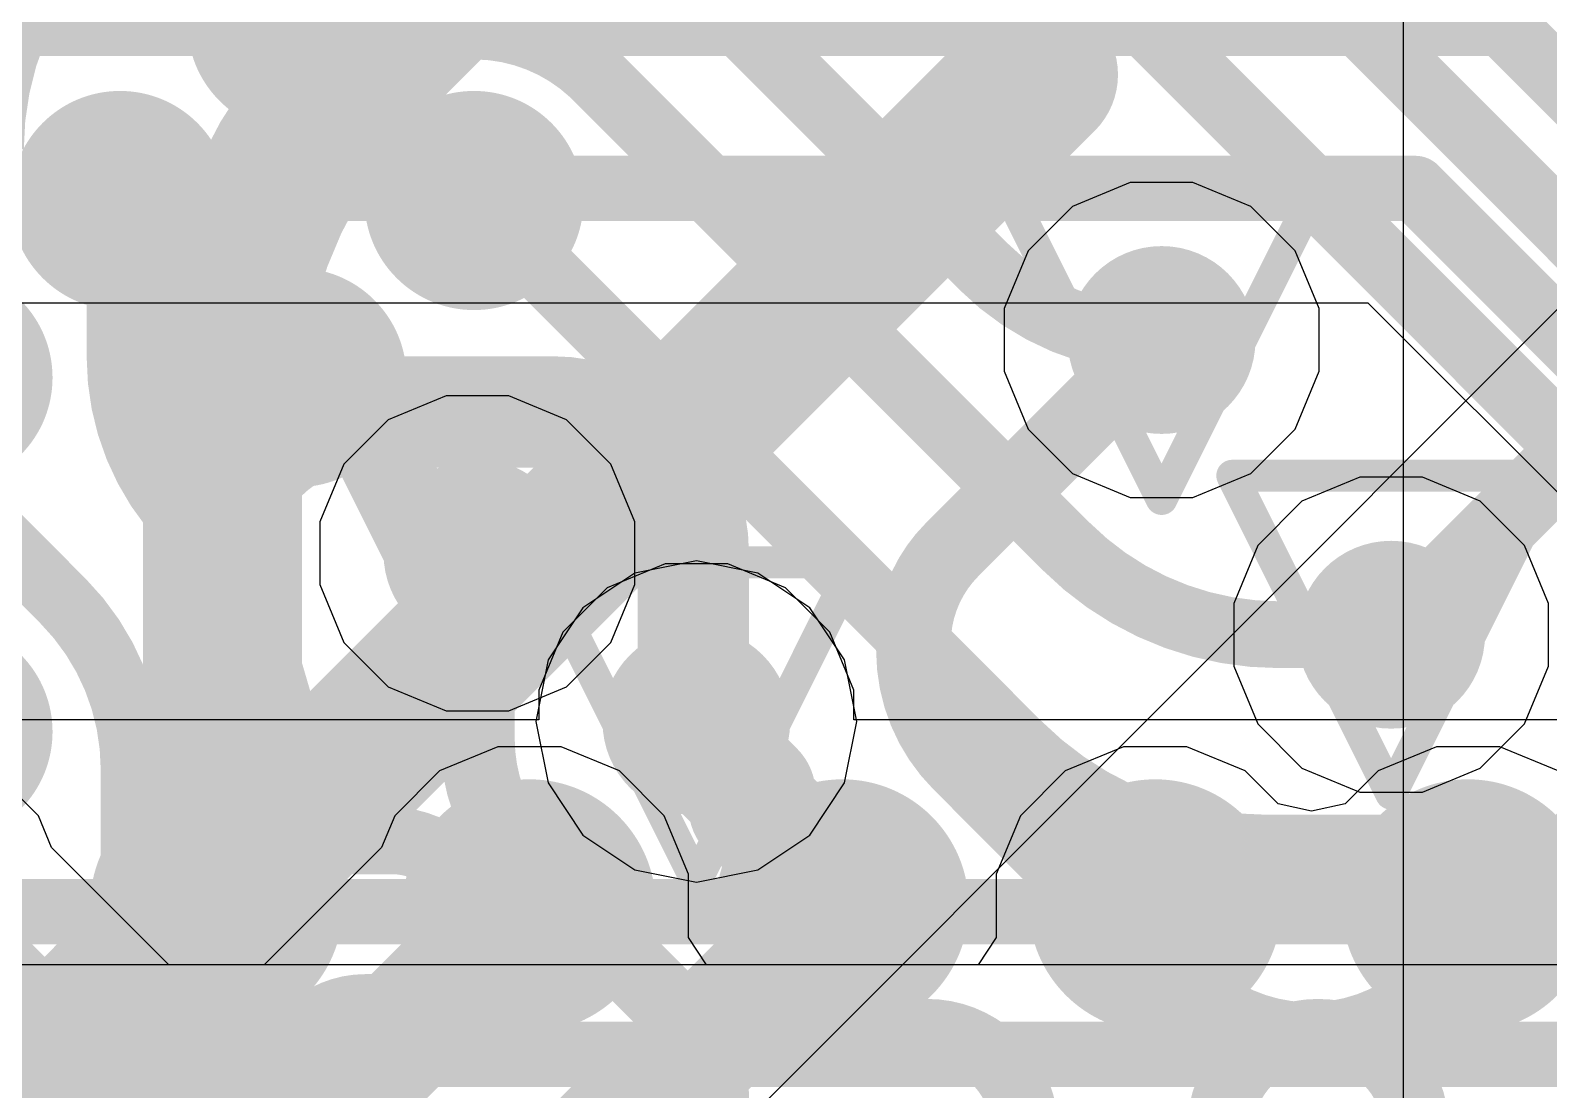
# Model space of a CAD drawing. Header units: inches. Extents: x -6 to 283, y -12 to 154.
# Drawn here: x 54.972 to 57.398, y -1.488 to 0.204 of the extents above; entities that cross this region are included whole.
import ezdxf

# ---------------------------------------------------------------- set-up
doc = ezdxf.new("R2010")
doc.units = ezdxf.units.IN
for name, color, linetype in [('Bottom Layer', 5, 'Continuous'), ('Bottom Paste', 16, 'Continuous'), ('Bottom Solder', 6, 'Continuous'), ('Drill Drawing', 1, 'Continuous'), ('GND-1', 16, 'Continuous'), ('GND-2', 90, 'Continuous'), ('GND-3', 216, 'Continuous'), ('GND-4', 54, 'Continuous'), ('PWR-1', 156, 'Continuous'), ('PWR-2', 130, 'Continuous'), ('Signal L1', 76, 'Continuous'), ('Signal L2', 6, 'Continuous'), ('Top Layer', 1, 'Continuous'), ('Top Overlay', 2, 'Continuous'), ('Top Paste', 8, 'Continuous'), ('Top Solder', 216, 'Continuous'), ('Via Holes', 16, 'Continuous')]:
    doc.layers.add(name, color=color, linetype=linetype)

# ---------------------------------------------------------------- blocks, each defined once
blk = doc.blocks.new('FBGA_153_11_5_13__B_56')
at = {"layer": 'Bottom Layer'}
h = blk.add_hatch(color=5, dxfattribs=at)
edge = h.paths.add_edge_path()
edge.add_arc((-1.74999904, 3.25000112), 0.127, 0, 360)
h = blk.add_hatch(color=5, dxfattribs=at)
edge = h.paths.add_edge_path()
edge.add_arc((-1.25000004, 3.25000112), 0.127, 0, 360)
h = blk.add_hatch(color=5, dxfattribs=at)
edge = h.paths.add_edge_path()
edge.add_arc((-0.75000104, 3.25000112), 0.127, 0, 360)
h = blk.add_hatch(color=5, dxfattribs=at)
edge = h.paths.add_edge_path()
edge.add_arc((-0.2499995, 3.25000112), 0.127, 0, 360)
h = blk.add_hatch(color=5, dxfattribs=at)
edge = h.paths.add_edge_path()
edge.add_arc((0.2499995, 3.25000112), 0.127, 0, 360)
at = {"layer": 'Bottom Paste'}
h = blk.add_hatch(color=16, dxfattribs=at)
edge = h.paths.add_edge_path()
edge.add_arc((-1.74999904, 3.25000112), 0.127, 0, 360)
h = blk.add_hatch(color=16, dxfattribs=at)
edge = h.paths.add_edge_path()
edge.add_arc((-1.25000004, 3.25000112), 0.127, 0, 360)
h = blk.add_hatch(color=16, dxfattribs=at)
edge = h.paths.add_edge_path()
edge.add_arc((-0.75000104, 3.25000112), 0.127, 0, 360)
h = blk.add_hatch(color=16, dxfattribs=at)
edge = h.paths.add_edge_path()
edge.add_arc((-0.2499995, 3.25000112), 0.127, 0, 360)
h = blk.add_hatch(color=16, dxfattribs=at)
edge = h.paths.add_edge_path()
edge.add_arc((0.2499995, 3.25000112), 0.127, 0, 360)
at = {"layer": 'Bottom Solder'}
h = blk.add_hatch(color=6, dxfattribs=at)
edge = h.paths.add_edge_path()
edge.add_arc((-1.74999904, 3.25000112), 0.20200112, 0, 360)
h = blk.add_hatch(color=6, dxfattribs=at)
edge = h.paths.add_edge_path()
edge.add_arc((-1.25000004, 3.25000112), 0.20200112, 0, 360)
h = blk.add_hatch(color=6, dxfattribs=at)
edge = h.paths.add_edge_path()
edge.add_arc((-0.75000104, 3.25000112), 0.20200112, 0, 360)
h = blk.add_hatch(color=6, dxfattribs=at)
edge = h.paths.add_edge_path()
edge.add_arc((-0.2499995, 3.25000112), 0.20200112, 0, 360)
h = blk.add_hatch(color=6, dxfattribs=at)
edge = h.paths.add_edge_path()
edge.add_arc((0.2499995, 3.25000112), 0.20200112, 0, 360)
blk = doc.blocks.new('BGA_565_15_5_14_4__57')
at = {"layer": 'Top Layer'}
h = blk.add_hatch(color=1, dxfattribs=at)
edge = h.paths.add_edge_path()
edge.add_arc((5.00000016, 6.7999991), 0.12499848, 0, 360)
h = blk.add_hatch(color=1, dxfattribs=at)
edge = h.paths.add_edge_path()
edge.add_arc((5.39999936, 6.7999991), 0.12499848, 0, 360)
h = blk.add_hatch(color=1, dxfattribs=at)
edge = h.paths.add_edge_path()
edge.add_arc((5.00000016, 6.399999899999999), 0.12499848, 0, 360)
h = blk.add_hatch(color=1, dxfattribs=at)
edge = h.paths.add_edge_path()
edge.add_arc((5.39999936, 6.399999899999999), 0.12499848, 0, 360)
at = {"layer": 'Top Paste'}
h = blk.add_hatch(color=8, dxfattribs=at)
edge = h.paths.add_edge_path()
edge.add_arc((5.00000016, 6.7999991), 0.12499848, 0, 360)
h = blk.add_hatch(color=8, dxfattribs=at)
edge = h.paths.add_edge_path()
edge.add_arc((5.39999936, 6.7999991), 0.12499848, 0, 360)
h = blk.add_hatch(color=8, dxfattribs=at)
edge = h.paths.add_edge_path()
edge.add_arc((5.00000016, 6.399999899999999), 0.12499848, 0, 360)
h = blk.add_hatch(color=8, dxfattribs=at)
edge = h.paths.add_edge_path()
edge.add_arc((5.39999936, 6.399999899999999), 0.12499848, 0, 360)
at = {"layer": 'Top Solder'}
h = blk.add_hatch(color=216, dxfattribs=at)
edge = h.paths.add_edge_path()
edge.add_arc((5.00000016, 6.7999991), 0.17499838, 0, 360)
h = blk.add_hatch(color=216, dxfattribs=at)
edge = h.paths.add_edge_path()
edge.add_arc((5.39999936, 6.7999991), 0.17499838, 0, 360)
h = blk.add_hatch(color=216, dxfattribs=at)
edge = h.paths.add_edge_path()
edge.add_arc((6.200000299999999, 6.7999991), 0.17499838, 0, 360)
h = blk.add_hatch(color=216, dxfattribs=at)
edge = h.paths.add_edge_path()
edge.add_arc((5.00000016, 6.399999899999999), 0.17499838, 0, 360)
h = blk.add_hatch(color=216, dxfattribs=at)
edge = h.paths.add_edge_path()
edge.add_arc((5.39999936, 6.399999899999999), 0.17499838, 0, 360)
h = blk.add_hatch(color=216, dxfattribs=at)
edge = h.paths.add_edge_path()
edge.add_arc((5.8000011, 6.399999899999999), 0.17499838, 0, 360)
at = {"layer": 'Top Overlay'}
blk.add_lwpolyline([(7.845000819999999, 7.295799479999999, 0.254, 0.254, 0), (4.219999179999999, 7.295799479999999, 0.254, 0.254, 0)], format="xyseb", dxfattribs=at)
blk.add_lwpolyline([(4.15649918, 7.295799479999999, 0.127, 0.127, 1), (4.28349918, 7.295799479999999, 0.127, 0.127, 1)], format="xyseb", close=True, dxfattribs=at)

msp = doc.modelspace()

# ---------------------------------------------------------------- hatches: boundary and pattern name
at = {"layer": 'Bottom Layer'}
h = msp.add_hatch(color=5, dxfattribs=at)
edge = h.paths.add_edge_path()
edge.add_arc((56.03602711999999, -0.8999016799999999), 0.1499997, 0, 360)
at = {"layer": 'GND-1'}
h = msp.add_hatch(color=16, dxfattribs=at)
edge = h.paths.add_edge_path()
edge.add_arc((56.7795537, -0.2907004599999999), 0.1499997, 0, 360)
h = msp.add_hatch(color=16, dxfattribs=at)
edge = h.paths.add_edge_path()
edge.add_arc((55.68609894, -0.63133986), 0.1499997, 0, 360)
h = msp.add_hatch(color=16, dxfattribs=at)
edge = h.paths.add_edge_path()
edge.add_arc((57.14633732, -0.76141834), 0.1499997, 0, 360)
h = msp.add_hatch(color=16, dxfattribs=at)
edge = h.paths.add_edge_path()
edge.add_arc((56.03602711999999, -0.8999016799999999), 0.1499997, 0, 360)
at = {"layer": 'GND-2'}
h = msp.add_hatch(color=90, dxfattribs=at)
edge = h.paths.add_edge_path()
edge.add_arc((56.03602711999999, -0.8999016799999999), 0.1499997, 0, 360)
at = {"layer": 'GND-3'}
h = msp.add_hatch(color=216, dxfattribs=at)
edge = h.paths.add_edge_path()
edge.add_arc((56.03602711999999, -0.8999016799999999), 0.1499997, 0, 360)
at = {"layer": 'GND-4'}
h = msp.add_hatch(color=54, dxfattribs=at)
edge = h.paths.add_edge_path()
edge.add_arc((56.03602711999999, -0.8999016799999999), 0.1499997, 0, 360)
at = {"layer": 'PWR-1'}
h = msp.add_hatch(color=156, dxfattribs=at)
edge = h.paths.add_edge_path()
edge.add_arc((56.03602711999999, -0.8999016799999999), 0.1499997, 0, 360)
at = {"layer": 'PWR-2'}
h = msp.add_hatch(color=130, dxfattribs=at)
edge = h.paths.add_edge_path()
edge.add_arc((56.03602711999999, -0.8999016799999999), 0.1499997, 0, 360)
at = {"layer": 'Signal L1'}
h = msp.add_hatch(color=76, dxfattribs=at)
edge = h.paths.add_edge_path()
edge.add_arc((56.7795537, -0.2907004599999999), 0.1499997, 0, 360)
h = msp.add_hatch(color=76, dxfattribs=at)
edge = h.paths.add_edge_path()
edge.add_arc((55.68609894, -0.63133986), 0.1499997, 0, 360)
h = msp.add_hatch(color=76, dxfattribs=at)
edge = h.paths.add_edge_path()
edge.add_arc((57.14633732, -0.76141834), 0.1499997, 0, 360)
h = msp.add_hatch(color=76, dxfattribs=at)
edge = h.paths.add_edge_path()
edge.add_arc((56.03602711999999, -0.8999016799999999), 0.1499997, 0, 360)
at = {"layer": 'Signal L2'}
h = msp.add_hatch(color=6, dxfattribs=at)
edge = h.paths.add_edge_path()
edge.add_arc((56.03602711999999, -0.8999016799999999), 0.1499997, 0, 360)
at = {"layer": 'Top Layer'}
h = msp.add_hatch(color=1, dxfattribs=at)
edge = h.paths.add_edge_path()
edge.add_arc((56.7795537, -0.2907004599999999), 0.1499997, 0, 360)
h = msp.add_hatch(color=1, dxfattribs=at)
edge = h.paths.add_edge_path()
edge.add_arc((55.68609894, -0.63133986), 0.1499997, 0, 360)
h = msp.add_hatch(color=1, dxfattribs=at)
edge = h.paths.add_edge_path()
edge.add_arc((57.14633732, -0.76141834), 0.1499997, 0, 360)
h = msp.add_hatch(color=1, dxfattribs=at)
edge = h.paths.add_edge_path()
edge.add_arc((56.03602711999999, -0.8999016799999999), 0.1499997, 0, 360)
at = {"layer": 'Via Holes'}
h = msp.add_hatch(color=7, dxfattribs=at)
edge = h.paths.add_edge_path()
edge.add_arc((56.7795537, -0.2907004599999999), 0.07499858, 0, 360)
h = msp.add_hatch(color=7, dxfattribs=at)
edge = h.paths.add_edge_path()
edge.add_arc((55.68609894, -0.63133986), 0.07499858, 0, 360)
h = msp.add_hatch(color=7, dxfattribs=at)
edge = h.paths.add_edge_path()
edge.add_arc((57.14633732, -0.76141834), 0.07499858, 0, 360)
h = msp.add_hatch(color=7, dxfattribs=at)
edge = h.paths.add_edge_path()
edge.add_arc((56.03602711999999, -0.8999016799999999), 0.07499858, 0, 360)

# ---------------------------------------------------------------- linework, layer by layer
at = {"layer": 'Bottom Layer'}
for p, q in [((54.18509864, -0.23114), (57.10919235999999, -0.23114)), ((57.10919235999999, -0.23114), (57.72951624, -0.85146134)), ((55.71875825999999, -0.94036134), (55.6254031, -0.9790303)), ((55.81980454, -0.94036134), (55.71875825999999, -0.94036134)), ((55.9131597, -0.9790303), (55.81980454, -0.94036134)), ((56.7187588, -0.94036134), (56.62540363999999, -0.9790303)), ((56.81980508, -0.94036134), (56.7187588, -0.94036134)), ((56.91316024, -0.9790303), (56.81980508, -0.94036134)), ((57.2187578, -0.94036134), (57.12540264, -0.9790303)), ((57.31980408, -0.94036134), (57.2187578, -0.94036134)), ((57.41315923999999, -0.9790303), (57.31980408, -0.94036134)), ((54.9846119, -1.05048304), (54.91315915999999, -0.9790303)), ((55.6254031, -0.9790303), (55.55395036, -1.05048304)), ((55.98461244, -1.05048304), (55.9131597, -0.9790303)), ((56.62540363999999, -0.9790303), (56.5539509, -1.05048304)), ((56.96559853999999, -1.0314686), (56.91316024, -0.9790303)), ((57.12540264, -0.9790303), (57.07296434, -1.0314686)), ((57.01928143999999, -1.04302052), (56.96559853999999, -1.0314686)), ((57.07296434, -1.0314686), (57.01928143999999, -1.04302052)), ((55.00553642, -1.10099856), (54.9846119, -1.05048304)), ((55.55395036, -1.05048304), (55.53303091999999, -1.10098586)), ((56.02328139999999, -1.1438382), (55.98461244, -1.05048304)), ((56.5539509, -1.05048304), (56.51528194, -1.1438382)), ((55.193057, -1.28851914), (55.00553642, -1.10099856)), ((55.53303091999999, -1.10098586), (55.34549763999999, -1.28851914)), ((56.02328139999999, -1.24488194), (56.02328139999999, -1.1438382)), ((56.51528194, -1.1438382), (56.51528194, -1.24488194)), ((56.05243805999999, -1.28851914), (56.02328139999999, -1.24488194)), ((56.51528194, -1.24488194), (56.48612527999999, -1.28851914)), ((61.51682896, -1.28851914), (54.93972756, -1.28851914)), ((55.34549763999999, -1.28851914), (55.193057, -1.28851914)), ((56.48612527999999, -1.28851914), (56.05243805999999, -1.28851914))]:
    msp.add_line(p, q, dxfattribs=at)
for points in [[(51.42794387999999, 0.21502624, 0.10414, 0.10414, 0), (57.32324324, 0.21502624, 0.10414, 0.10414, 0)], [(57.32324324, 0.21502624, 0.10414, 0.10414, 0), (58.06217749999999, -0.52390802, 0.10414, 0.10414, 0)], [(51.31994308, -0.04856226, 0.10414, 0.10414, 0), (57.18482085999999, -0.04856226, 0.10414, 0.10414, 0)], [(57.18482085999999, -0.04856226, 0.10414, 0.10414, 0), (57.90492102, -0.76866242, 0.10414, 0.10414, 0)], [(55.26928239999999, -0.6517639999999999, 0.1778, 0.1778, -0.4142135623730951), (55.51554302, -0.4055033799999999, 0.1778, 0.1778, 0)], [(55.51554302, -0.4055033799999999, 0.1778, 0.1778, 0), (55.80586501999999, -0.4055033799999999, 0.1778, 0.1778, 0)], [(55.80586501999999, -0.4055033799999999, 0.1778, 0.1778, -0.4142135623730951), (56.03123160000001, -0.63086996, 0.1778, 0.1778, 0)], [(56.03123160000001, -0.8951061599999999, 0.1778, 0.1778, 0), (56.03123160000001, -0.63086996, 0.1778, 0.1778, 0)], [(55.26928239999999, -1.19436134, 0.1778, 0.1778, 0), (55.26928239999999, -0.6517639999999999, 0.1778, 0.1778, 0)], [(56.03602711999999, -0.9260967, 0.2032, 0.2032, 0), (56.03602711999999, -0.8999016799999999, 0.2032, 0.2032, 0)], [(56.03602711999999, -0.9260967, 0.2032, 0.2032, 0), (56.12514302, -1.0152126, 0.2032, 0.2032, 0)], [(56.03123160000001, -0.8951061599999999, 0.1778, 0.1778, 0), (56.03602711999999, -0.8999016799999999, 0.1778, 0.1778, 0)], [(56.12514302, -1.03647748, 0.2032, 0.2032, 0), (56.12514302, -1.0152126, 0.2032, 0.2032, 0)], [(56.12514302, -1.03647748, 0.2032, 0.2032, 0), (56.2692804, -1.18061486, 0.2032, 0.2032, 0)], [(56.2692804, -1.19436134, 0.2032, 0.2032, 0), (56.2692804, -1.18061486, 0.2032, 0.2032, 0)], [(54.76927832, -1.19436134, 0.2032, 0.2032, 0), (55.26928239999999, -1.69436542, 0.2032, 0.2032, 0)], [(55.26940431999999, -1.69423334, 0.2032, 0.2032, 0), (55.76927632, -1.19436134, 0.2032, 0.2032, 0)], [(55.7692814, -1.69436288, 0.2032, 0.2032, 0), (56.2692804, -1.19436388, 0.2032, 0.2032, 0)]]:
    msp.add_lwpolyline(points, format="xyseb", dxfattribs=at)
for points in [[(57.29720824, 0.21502624, 0.05207, 0.05207, 1), (57.34927824, 0.21502624, 0.05207, 0.05207, 1)], [(57.29720824, 0.21502624, 0.05207, 0.05207, 1), (57.34927824, 0.21502624, 0.05207, 0.05207, 1)], [(57.15878586, -0.04856226, 0.05207, 0.05207, 1), (57.21085585999999, -0.04856226, 0.05207, 0.05207, 1)], [(57.15878586, -0.04856226, 0.05207, 0.05207, 1), (57.21085585999999, -0.04856226, 0.05207, 0.05207, 1)], [(55.47109302, -0.4055033799999999, 0.08889999999999999, 0.08889999999999999, 1), (55.55999301999999, -0.4055033799999999, 0.08889999999999999, 0.08889999999999999, 1)], [(55.47109302, -0.4055033799999999, 0.08889999999999999, 0.08889999999999999, 1), (55.55999301999999, -0.4055033799999999, 0.08889999999999999, 0.08889999999999999, 1)], [(55.76141501999999, -0.4055033799999999, 0.08889999999999999, 0.08889999999999999, 1), (55.85031502, -0.4055033799999999, 0.08889999999999999, 0.08889999999999999, 1)], [(55.76141501999999, -0.4055033799999999, 0.08889999999999999, 0.08889999999999999, 1), (55.85031502, -0.4055033799999999, 0.08889999999999999, 0.08889999999999999, 1)], [(55.98678159999999, -0.63086996, 0.08889999999999999, 0.08889999999999999, 1), (56.0756816, -0.63086996, 0.08889999999999999, 0.08889999999999999, 1)], [(55.98678159999999, -0.63086996, 0.08889999999999999, 0.08889999999999999, 1), (56.0756816, -0.63086996, 0.08889999999999999, 0.08889999999999999, 1)], [(55.2248324, -0.6517639999999999, 0.08889999999999999, 0.08889999999999999, 1), (55.3137324, -0.6517639999999999, 0.08889999999999999, 0.08889999999999999, 1)], [(55.2248324, -0.6517639999999999, 0.08889999999999999, 0.08889999999999999, 1), (55.3137324, -0.6517639999999999, 0.08889999999999999, 0.08889999999999999, 1)], [(55.98522712, -0.8999016799999999, 0.1016, 0.1016, 1), (56.08682712, -0.8999016799999999, 0.1016, 0.1016, 1)], [(55.98522712, -0.9260967, 0.1016, 0.1016, 1), (56.08682712, -0.9260967, 0.1016, 0.1016, 1)], [(55.98522712, -0.9260967, 0.1016, 0.1016, 1), (56.08682712, -0.9260967, 0.1016, 0.1016, 1)], [(55.98678159999999, -0.8951061599999999, 0.08889999999999999, 0.08889999999999999, 1), (56.0756816, -0.8951061599999999, 0.08889999999999999, 0.08889999999999999, 1)], [(55.98678159999999, -0.8951061599999999, 0.08889999999999999, 0.08889999999999999, 1), (56.0756816, -0.8951061599999999, 0.08889999999999999, 0.08889999999999999, 1)], [(55.99157712, -0.8999016799999999, 0.08889999999999999, 0.08889999999999999, 1), (56.08047712, -0.8999016799999999, 0.08889999999999999, 0.08889999999999999, 1)], [(56.07434302, -1.0152126, 0.1016, 0.1016, 1), (56.17594302000001, -1.0152126, 0.1016, 0.1016, 1)], [(56.07434302, -1.0152126, 0.1016, 0.1016, 1), (56.17594302000001, -1.0152126, 0.1016, 0.1016, 1)], [(56.07434302, -1.03647748, 0.1016, 0.1016, 1), (56.17594302000001, -1.03647748, 0.1016, 0.1016, 1)], [(56.07434302, -1.03647748, 0.1016, 0.1016, 1), (56.17594302000001, -1.03647748, 0.1016, 0.1016, 1)], [(56.2184804, -1.18061486, 0.1016, 0.1016, 1), (56.32008039999999, -1.18061486, 0.1016, 0.1016, 1)], [(56.2184804, -1.18061486, 0.1016, 0.1016, 1), (56.32008039999999, -1.18061486, 0.1016, 0.1016, 1)], [(55.2248324, -1.19436134, 0.08889999999999999, 0.08889999999999999, 1), (55.3137324, -1.19436134, 0.08889999999999999, 0.08889999999999999, 1)], [(55.71847631999999, -1.19436134, 0.1016, 0.1016, 1), (55.82007631999999, -1.19436134, 0.1016, 0.1016, 1)], [(56.2184804, -1.19436134, 0.1016, 0.1016, 1), (56.32008039999999, -1.19436134, 0.1016, 0.1016, 1)], [(56.2184804, -1.19436388, 0.1016, 0.1016, 1), (56.32008039999999, -1.19436388, 0.1016, 0.1016, 1)]]:
    msp.add_lwpolyline(points, format="xyseb", close=True, dxfattribs=at)
at = {"layer": 'Drill Drawing'}
for points in [[(56.5255537, -0.03670046, 0.0508, 0.0508, 0), (57.0335537, -0.03670046, 0.0508, 0.0508, 0)], [(56.5255537, -0.03670046, 0.0508, 0.0508, 0), (56.7795537, -0.5447004599999999, 0.0508, 0.0508, 0)], [(56.7795537, -0.5447004599999999, 0.0508, 0.0508, 0), (57.0335537, -0.03670046, 0.0508, 0.0508, 0)], [(55.43209894, -0.37733986, 0.0508, 0.0508, 0), (55.94009893999999, -0.37733986, 0.0508, 0.0508, 0)], [(55.43209894, -0.37733986, 0.0508, 0.0508, 0), (55.68609894, -0.88533986, 0.0508, 0.0508, 0)], [(55.68609894, -0.88533986, 0.0508, 0.0508, 0), (55.94009893999999, -0.37733986, 0.0508, 0.0508, 0)], [(56.89233732, -0.50741834, 0.0508, 0.0508, 0), (57.40033732, -0.50741834, 0.0508, 0.0508, 0)], [(56.89233732, -0.50741834, 0.0508, 0.0508, 0), (57.14633732, -1.01541834, 0.0508, 0.0508, 0)], [(57.14633732, -1.01541834, 0.0508, 0.0508, 0), (57.40033732, -0.50741834, 0.0508, 0.0508, 0)], [(55.78202712, -0.6459016799999999, 0.0508, 0.0508, 0), (56.29002712, -0.6459016799999999, 0.0508, 0.0508, 0)], [(55.78202712, -0.6459016799999999, 0.0508, 0.0508, 0), (56.03602711999999, -1.15390168, 0.0508, 0.0508, 0)], [(56.03602711999999, -1.15390168, 0.0508, 0.0508, 0), (56.29002712, -0.6459016799999999, 0.0508, 0.0508, 0)]]:
    msp.add_lwpolyline(points, format="xyseb", dxfattribs=at)
for points in [[(56.51285369999999, -0.03670046, 0.0254, 0.0254, 1), (56.5382537, -0.03670046, 0.0254, 0.0254, 1)], [(56.51285369999999, -0.03670046, 0.0254, 0.0254, 1), (56.5382537, -0.03670046, 0.0254, 0.0254, 1)], [(57.02085369999999, -0.03670046, 0.0254, 0.0254, 1), (57.0462537, -0.03670046, 0.0254, 0.0254, 1)], [(57.02085369999999, -0.03670046, 0.0254, 0.0254, 1), (57.0462537, -0.03670046, 0.0254, 0.0254, 1)], [(55.41939894, -0.37733986, 0.0254, 0.0254, 1), (55.44479894, -0.37733986, 0.0254, 0.0254, 1)], [(55.41939894, -0.37733986, 0.0254, 0.0254, 1), (55.44479894, -0.37733986, 0.0254, 0.0254, 1)], [(55.92739894, -0.37733986, 0.0254, 0.0254, 1), (55.95279894, -0.37733986, 0.0254, 0.0254, 1)], [(55.92739894, -0.37733986, 0.0254, 0.0254, 1), (55.95279894, -0.37733986, 0.0254, 0.0254, 1)], [(56.87963731999999, -0.50741834, 0.0254, 0.0254, 1), (56.90503732, -0.50741834, 0.0254, 0.0254, 1)], [(56.87963731999999, -0.50741834, 0.0254, 0.0254, 1), (56.90503732, -0.50741834, 0.0254, 0.0254, 1)], [(57.38763731999999, -0.50741834, 0.0254, 0.0254, 1), (57.41303732, -0.50741834, 0.0254, 0.0254, 1)], [(57.38763731999999, -0.50741834, 0.0254, 0.0254, 1), (57.41303732, -0.50741834, 0.0254, 0.0254, 1)], [(56.7668537, -0.5447004599999999, 0.0254, 0.0254, 1), (56.7922537, -0.5447004599999999, 0.0254, 0.0254, 1)], [(56.7668537, -0.5447004599999999, 0.0254, 0.0254, 1), (56.7922537, -0.5447004599999999, 0.0254, 0.0254, 1)], [(55.76932711999999, -0.6459016799999999, 0.0254, 0.0254, 1), (55.79472711999999, -0.6459016799999999, 0.0254, 0.0254, 1)], [(55.76932711999999, -0.6459016799999999, 0.0254, 0.0254, 1), (55.79472711999999, -0.6459016799999999, 0.0254, 0.0254, 1)], [(56.27732712, -0.6459016799999999, 0.0254, 0.0254, 1), (56.30272711999999, -0.6459016799999999, 0.0254, 0.0254, 1)], [(56.27732712, -0.6459016799999999, 0.0254, 0.0254, 1), (56.30272711999999, -0.6459016799999999, 0.0254, 0.0254, 1)], [(55.67339894, -0.88533986, 0.0254, 0.0254, 1), (55.69879893999999, -0.88533986, 0.0254, 0.0254, 1)], [(55.67339894, -0.88533986, 0.0254, 0.0254, 1), (55.69879893999999, -0.88533986, 0.0254, 0.0254, 1)], [(57.13363732, -1.01541834, 0.0254, 0.0254, 1), (57.15903732, -1.01541834, 0.0254, 0.0254, 1)], [(57.13363732, -1.01541834, 0.0254, 0.0254, 1), (57.15903732, -1.01541834, 0.0254, 0.0254, 1)], [(56.02332712, -1.15390168, 0.0254, 0.0254, 1), (56.04872712, -1.15390168, 0.0254, 0.0254, 1)], [(56.02332712, -1.15390168, 0.0254, 0.0254, 1), (56.04872712, -1.15390168, 0.0254, 0.0254, 1)]]:
    msp.add_lwpolyline(points, format="xyseb", close=True, dxfattribs=at)
at = {"layer": 'GND-1'}
for p, q in [((56.72950808, -0.03910076), (56.6370343, -0.07740396)), ((56.82959932, -0.03910076), (56.72950808, -0.03910076)), ((56.92207309999999, -0.07740396), (56.82959932, -0.03910076)), ((56.6370343, -0.07740396), (56.5662572, -0.14818106)), ((56.99285019999999, -0.14818106), (56.92207309999999, -0.07740396)), ((56.5662572, -0.14818106), (56.52795399999999, -0.24065484)), ((57.0311534, -0.24065484), (56.99285019999999, -0.14818106)), ((56.52795399999999, -0.24065484), (56.52795399999999, -0.34074608)), ((57.0311534, -0.34074608), (57.0311534, -0.24065484)), ((56.52795399999999, -0.34074608), (56.5662572, -0.43321986)), ((56.99285019999999, -0.43321986), (57.0311534, -0.34074608)), ((55.63605332, -0.37974016), (55.54357954, -0.41804336)), ((55.73614456, -0.37974016), (55.63605332, -0.37974016)), ((55.82861834, -0.41804336), (55.73614456, -0.37974016)), ((55.54357954, -0.41804336), (55.47280244, -0.48882046)), ((55.89939544, -0.48882046), (55.82861834, -0.41804336)), ((56.5662572, -0.43321986), (56.6370343, -0.5039969599999999)), ((56.92207309999999, -0.5039969599999999), (56.99285019999999, -0.43321986)), ((55.47280244, -0.48882046), (55.43449924, -0.58129424)), ((55.93769863999999, -0.58129424), (55.89939544, -0.48882046)), ((56.6370343, -0.5039969599999999), (56.72950808, -0.5423001599999999)), ((56.82959932, -0.5423001599999999), (56.92207309999999, -0.5039969599999999)), ((57.0962917, -0.5098186399999999), (57.00381792, -0.54812184)), ((57.19638294, -0.5098186399999999), (57.0962917, -0.5098186399999999)), ((57.28885672000001, -0.54812184), (57.19638294, -0.5098186399999999)), ((56.72950808, -0.5423001599999999), (56.82959932, -0.5423001599999999)), ((57.00381792, -0.54812184), (56.93304082, -0.61889894)), ((57.35963381999999, -0.61889894), (57.28885672000001, -0.54812184)), ((55.43449924, -0.58129424), (55.43449924, -0.68138548)), ((55.93769863999999, -0.68138548), (55.93769863999999, -0.58129424)), ((56.93304082, -0.61889894), (56.89473761999999, -0.71137272)), ((57.39793702, -0.71137272), (57.35963381999999, -0.61889894)), ((55.43449924, -0.68138548), (55.47280244, -0.77385926)), ((55.89939544, -0.77385926), (55.93769863999999, -0.68138548)), ((56.89473761999999, -0.71137272), (56.89473761999999, -0.81146396)), ((57.39793702, -0.81146396), (57.39793702, -0.71137272)), ((55.47280244, -0.77385926), (55.54357954, -0.84463636)), ((55.82861834, -0.84463636), (55.89939544, -0.77385926)), ((56.89473761999999, -0.81146396), (56.93304082, -0.9039377399999999)), ((57.35963381999999, -0.9039377399999999), (57.39793702, -0.81146396)), ((55.54357954, -0.84463636), (55.63605332, -0.8829395599999998)), ((55.73614456, -0.8829395599999998), (55.82861834, -0.84463636)), ((55.63605332, -0.8829395599999998), (55.73614456, -0.8829395599999998)), ((56.93304082, -0.9039377399999999), (57.00381792, -0.97471484)), ((57.28885672000001, -0.97471484), (57.35963381999999, -0.9039377399999999)), ((57.00381792, -0.97471484), (57.0962917, -1.01301804)), ((57.19638294, -1.01301804), (57.28885672000001, -0.97471484)), ((57.0962917, -1.01301804), (57.19638294, -1.01301804))]:
    msp.add_line(p, q, dxfattribs=at)
at = {"layer": 'PWR-1'}
for p, q in [((57.16551685999999, 6.64059124), (57.16551685999999, -3.77004326)), ((56.03602711999999, -0.64337184), (55.93785866, -0.6628993599999999)), ((56.13419557999999, -0.6628993599999999), (56.03602711999999, -0.64337184)), ((55.93785866, -0.6628993599999999), (55.85463301999999, -0.7185075799999999)), ((56.21742122, -0.7185075799999999), (56.13419557999999, -0.6628993599999999)), ((55.85463301999999, -0.7185075799999999), (55.7990248, -0.80173322)), ((56.27302944, -0.80173322), (56.21742122, -0.7185075799999999)), ((55.7990248, -0.80173322), (55.77949728, -0.8999016799999999)), ((56.29255696, -0.8999016799999999), (56.27302944, -0.80173322)), ((55.77949728, -0.8999016799999999), (55.7990248, -0.9980701399999999)), ((56.27302944, -0.9980701399999999), (56.29255696, -0.8999016799999999)), ((55.7990248, -0.9980701399999999), (55.85463301999999, -1.08129578)), ((56.21742122, -1.08129578), (56.27302944, -0.9980701399999999)), ((55.85463301999999, -1.08129578), (55.93785866, -1.136904)), ((56.13419557999999, -1.136904), (56.21742122, -1.08129578)), ((55.93785866, -1.136904), (56.03602711999999, -1.15643152)), ((56.03602711999999, -1.15643152), (56.13419557999999, -1.136904))]:
    msp.add_line(p, q, dxfattribs=at)
at = {"layer": 'PWR-2'}
for p, q in [((55.98598149999999, -0.6483019799999999), (55.89350772, -0.6866051799999999)), ((56.08607273999999, -0.6483019799999999), (55.98598149999999, -0.6483019799999999)), ((56.17854651999999, -0.6866051799999999), (56.08607273999999, -0.6483019799999999)), ((55.89350772, -0.6866051799999999), (55.82273061999999, -0.75738228)), ((56.24932361999999, -0.75738228), (56.17854651999999, -0.6866051799999999)), ((55.82273061999999, -0.75738228), (55.78442741999999, -0.8498560599999999)), ((56.28762682, -0.8498560599999999), (56.24932361999999, -0.75738228)), ((55.78442741999999, -0.8498560599999999), (55.78442741999999, -0.8975039199999999)), ((56.28762682, -0.8975039199999999), (56.28762682, -0.8498560599999999)), ((55.78442741999999, -0.8975039199999999), (54.76699485999999, -0.8975039199999999)), ((61.4964099, -0.8975039199999999), (56.28762682, -0.8975039199999999))]:
    msp.add_line(p, q, dxfattribs=at)
for points in [[(54.4968303, -1.20357138, 0.10414, 0.10414, 0), (61.3548303, -1.20357138, 0.10414, 0.10414, 0)], [(54.61225044, -1.43150082, 0.10414, 0.10414, 0), (61.20115268, -1.43150082, 0.10414, 0.10414, 0)]]:
    msp.add_lwpolyline(points, format="xyseb", dxfattribs=at)
at = {"layer": 'Signal L1'}
for points in [[(55.51086433999999, 0.15598648, 0.254, 0.254, 0), (56.95458764, 1.59970216, 0.254, 0.254, 0)], [(54.90157929999999, 0.01414272, 0.11938, 0.11938, -0.1988791984516976), (55.05365672, 0.3796538, 0.11938, 0.11938, 0)], [(57.14633732, -0.76141834, 0.11938, 0.11938, 0), (58.18043228, 0.27267662, 0.11938, 0.11938, 0)], [(55.27884296, -0.39834312, 0.254, 0.254, -0.1994527109392206), (55.51086433999999, 0.15598648, 0.254, 0.254, 0)], [(56.44490869999999, -0.62534546, 0.11938, 0.11938, 0), (56.7795537, -0.2907004599999999, 0.11938, 0.11938, 0)], [(55.2788455, -2.6628852, 0.254, 0.254, 0), (55.2788455, -0.39834312, 0.254, 0.254, 0)], [(57.22744459999999, -1.31531106, 0.11938, 0.11938, 0), (58.060717, -0.48203866, 0.11938, 0.11938, 0)], [(55.68609386, -0.9285223999999999, 0.11938, 0.11938, 0), (55.68609894, -0.63133986, 0.11938, 0.11938, 0)], [(56.38303683999999, -0.7743825, 0.11938, 0.11938, -0.1993227531663687), (56.44490869999999, -0.62534546, 0.11938, 0.11938, 0)], [(56.38303683999999, -0.7743825, 0.11938, 0.11938, 0), (56.38303938, -0.7870037599999999, 0.11938, 0.11938, 0)], [(56.45743344, -0.96660716, 0.11938, 0.11938, -0.1989105296910141), (56.38303938, -0.7870037599999999, 0.11938, 0.11938, 0)], [(55.77020596, -1.13030762, 0.11938, 0.11938, -0.1990609762010083), (55.68609386, -0.9285223999999999, 0.11938, 0.11938, 0)], [(56.45743089999999, -0.9666096999999999, 0.11938, 0.11938, 0), (56.81474032, -1.32392166, 0.11938, 0.11938, 0)], [(55.77020596, -1.13030762, 0.11938, 0.11938, 0), (55.77129054, -1.13138458, 0.11938, 0.11938, 0)], [(55.77129054, -1.13138458, 0.11938, 0.11938, 0), (55.8857531, -1.24584714, 0.11938, 0.11938, 0)], [(55.8857531, -1.24585222, 0.11938, 0.11938, 0), (55.8857531, -1.2458446, 0.11938, 0.11938, 0)], [(55.8857531, -1.24585222, 0.11938, 0.11938, 0), (56.0000404, -1.36014206, 0.11938, 0.11938, 0)], [(57.22251192, -1.32045456, 0.11938, 0.11938, -0.4215603635131119), (56.81474032, -1.32392166, 0.11938, 0.11938, 0)], [(57.22251192, -1.32045456, 0.11938, 0.11938, 0), (57.22744459999999, -1.31531106, 0.11938, 0.11938, 0)], [(56.0000404, -1.36014206, 0.11938, 0.11938, 0), (56.00084811999999, -1.36095232, 0.11938, 0.11938, 0)], [(56.00084811999999, -1.36095232, 0.11938, 0.11938, -0.4152837137106821), (56.00031726, -1.6507841, 0.11938, 0.11938, 0)]]:
    msp.add_lwpolyline(points, format="xyseb", dxfattribs=at)
for points in [[(55.44736433999999, 0.15598648, 0.127, 0.127, 1), (55.57436434, 0.15598648, 0.127, 0.127, 1)], [(55.44736433999999, 0.15598648, 0.127, 0.127, 1), (55.57436434, 0.15598648, 0.127, 0.127, 1)], [(56.74970869999999, -0.2907004599999999, 0.05969, 0.05969, 1), (56.8093987, -0.2907004599999999, 0.05969, 0.05969, 1)], [(55.21534296, -0.39834312, 0.127, 0.127, 1), (55.34234296, -0.39834312, 0.127, 0.127, 1)], [(55.2153455, -0.39834312, 0.127, 0.127, 1), (55.34234549999999, -0.39834312, 0.127, 0.127, 1)], [(55.65625394, -0.63133986, 0.05969, 0.05969, 1), (55.71594394, -0.63133986, 0.05969, 0.05969, 1)], [(56.4150637, -0.62534546, 0.05969, 0.05969, 1), (56.4747537, -0.62534546, 0.05969, 0.05969, 1)], [(56.4150637, -0.62534546, 0.05969, 0.05969, 1), (56.4747537, -0.62534546, 0.05969, 0.05969, 1)], [(57.11649231999999, -0.76141834, 0.05969, 0.05969, 1), (57.17618232, -0.76141834, 0.05969, 0.05969, 1)], [(56.35319183999999, -0.7743825, 0.05969, 0.05969, 1), (56.41288184, -0.7743825, 0.05969, 0.05969, 1)], [(56.35319183999999, -0.7743825, 0.05969, 0.05969, 1), (56.41288184, -0.7743825, 0.05969, 0.05969, 1)], [(56.35319438, -0.7870037599999999, 0.05969, 0.05969, 1), (56.41288437999999, -0.7870037599999999, 0.05969, 0.05969, 1)], [(56.35319438, -0.7870037599999999, 0.05969, 0.05969, 1), (56.41288437999999, -0.7870037599999999, 0.05969, 0.05969, 1)], [(55.65624886, -0.9285223999999999, 0.05969, 0.05969, 1), (55.71593885999999, -0.9285223999999999, 0.05969, 0.05969, 1)], [(55.65624886, -0.9285223999999999, 0.05969, 0.05969, 1), (55.71593885999999, -0.9285223999999999, 0.05969, 0.05969, 1)], [(56.4275859, -0.9666096999999999, 0.05969, 0.05969, 1), (56.48727589999999, -0.9666096999999999, 0.05969, 0.05969, 1)], [(56.42758843999999, -0.96660716, 0.05969, 0.05969, 1), (56.48727844, -0.96660716, 0.05969, 0.05969, 1)], [(55.74036096, -1.13030762, 0.05969, 0.05969, 1), (55.80005096, -1.13030762, 0.05969, 0.05969, 1)], [(55.74036096, -1.13030762, 0.05969, 0.05969, 1), (55.80005096, -1.13030762, 0.05969, 0.05969, 1)], [(55.74144554, -1.13138458, 0.05969, 0.05969, 1), (55.80113554, -1.13138458, 0.05969, 0.05969, 1)], [(55.74144554, -1.13138458, 0.05969, 0.05969, 1), (55.80113554, -1.13138458, 0.05969, 0.05969, 1)], [(55.85590809999999, -1.2458446, 0.05969, 0.05969, 1), (55.91559809999999, -1.2458446, 0.05969, 0.05969, 1)], [(55.85590809999999, -1.24584714, 0.05969, 0.05969, 1), (55.91559809999999, -1.24584714, 0.05969, 0.05969, 1)], [(55.85590809999999, -1.24585222, 0.05969, 0.05969, 1), (55.91559809999999, -1.24585222, 0.05969, 0.05969, 1)], [(55.85590809999999, -1.24585222, 0.05969, 0.05969, 1), (55.91559809999999, -1.24585222, 0.05969, 0.05969, 1)], [(57.19266691999999, -1.32045456, 0.05969, 0.05969, 1), (57.25235692, -1.32045456, 0.05969, 0.05969, 1)], [(57.19266691999999, -1.32045456, 0.05969, 0.05969, 1), (57.25235692, -1.32045456, 0.05969, 0.05969, 1)], [(57.1975996, -1.31531106, 0.05969, 0.05969, 1), (57.25728959999999, -1.31531106, 0.05969, 0.05969, 1)], [(57.1975996, -1.31531106, 0.05969, 0.05969, 1), (57.25728959999999, -1.31531106, 0.05969, 0.05969, 1)], [(56.78489532, -1.32392166, 0.05969, 0.05969, 1), (56.84458532, -1.32392166, 0.05969, 0.05969, 1)], [(56.78489532, -1.32392166, 0.05969, 0.05969, 1), (56.84458532, -1.32392166, 0.05969, 0.05969, 1)], [(55.97019539999999, -1.36014206, 0.05969, 0.05969, 1), (56.02988539999999, -1.36014206, 0.05969, 0.05969, 1)], [(55.97019539999999, -1.36014206, 0.05969, 0.05969, 1), (56.02988539999999, -1.36014206, 0.05969, 0.05969, 1)], [(55.97100312, -1.36095232, 0.05969, 0.05969, 1), (56.03069312, -1.36095232, 0.05969, 0.05969, 1)], [(55.97100312, -1.36095232, 0.05969, 0.05969, 1), (56.03069312, -1.36095232, 0.05969, 0.05969, 1)]]:
    msp.add_lwpolyline(points, format="xyseb", close=True, dxfattribs=at)
at = {"layer": 'Top Layer'}
msp.add_line((66.39227006, 8.7386287), (54.18816949999999, -3.46547186), dxfattribs=at)
for points in [[(56.52923924, 0.78059788, 0.10414, 0.10414, 0), (58.97555388, -1.66571676, 0.10414, 0.10414, 0)], [(56.47159648, 0.4976342599999999, 0.10668, 0.10668, 0), (58.95255672, -1.98332598, 0.10668, 0.10668, 0)], [(56.06357088, 0.25784556, 0.10668, 0.10668, 0), (56.49383418, -0.17241774, 0.10668, 0.10668, 0)], [(55.3978699, 0.21491194, 0.10668, 0.10668, 0), (55.68479338, 0.21070824, 0.10668, 0.10668, 0)], [(55.68479338, 0.21070824, 0.10668, 0.10668, -0.1860300428071431), (55.87073916, 0.1359027, 0.10668, 0.10668, 0)], [(55.87073916, 0.1359027, 0.10668, 0.10668, 0), (55.87076201999999, 0.13587984, 0.10668, 0.10668, 0)], [(55.87076201999999, 0.13587984, 0.10668, 0.10668, -0.01671514192616515), (55.88395224, 0.12272772, 0.10668, 0.10668, 0)], [(55.88520699999999, 0.12143232, 0.10668, 0.10668, -0.004325206840416943), (55.88395224, 0.12272772, 0.10668, 0.10668, 0)], [(55.88520446, 0.12143232, 0.10668, 0.10668, 0), (56.62692255999999, -0.62028578, 0.10668, 0.10668, 0)], [(55.1150282, -0.31761684, 0.10668, 0.10668, 0), (55.1150282, -0.06792975999999999, 0.10668, 0.10668, 0)], [(55.68070398, -0.06804914, 0.10668, 0.10668, 0), (56.54935096, -0.93669612, 0.10668, 0.10668, 0)], [(56.49383418, -0.17241774, 0.10668, 0.10668, -9.714863018681904e-05), (56.49372242, -0.17230598, 0.10668, 0.10668, 0)], [(56.7795537, -0.2907004599999999, 0.10668, 0.10668, -0.198809597555735), (56.49383418, -0.17241774, 0.10668, 0.10668, 0)], [(55.2235624, -0.58425842, 0.10668, 0.10668, -0.1957404983394015), (55.11502566, -0.31761684, 0.10668, 0.10668, 0)], [(55.39785211999999, -0.35090354, 0.10668, 0.10668, 0), (55.4018323, -0.35090354, 0.10668, 0.10668, 0)], [(55.4018323, -0.35090354, 0.10668, 0.10668, 0), (55.68226861999999, -0.63133986, 0.10668, 0.10668, 0)], [(55.2235624, -0.58425842, 0.10668, 0.10668, -0.01680344731405721), (55.22839601999999, -0.58955432, 0.10668, 0.10668, 0)], [(54.90667708, -0.5903036199999999, 0.1016, 0.1016, 0), (55.02294303999999, -0.70656958, 0.1016, 0.1016, 0)], [(55.22839601999999, -0.58955178, 0.10668, 0.10668, -0.162032229406508), (55.38497178, -0.9848926199999999, 0.10668, 0.10668, 0)], [(55.68226861999999, -0.63133986, 0.10668, 0.10668, 0), (55.68609894, -0.63133986, 0.10668, 0.10668, 0)], [(56.62692255999999, -0.62028578, 0.10668, 0.10668, 0), (56.6269251, -0.62028578, 0.10668, 0.10668, 0)], [(56.9676534, -0.76141834, 0.10668, 0.10668, -0.198912367379658), (56.6269251, -0.62028578, 0.10668, 0.10668, 0)], [(55.02294303999999, -0.70656704, 0.1016, 0.1016, -0.0001674463365514118), (55.02312338, -0.7067499199999999, 0.1016, 0.1016, 0)], [(55.02312338, -0.7067499199999999, 0.1016, 0.1016, -0.0004286353707629897), (55.02358566, -0.70721474, 0.1016, 0.1016, 0)], [(55.02358566, -0.70721474, 0.1016, 0.1016, -0.1982927744455223), (55.13498497999999, -0.9770643399999999, 0.1016, 0.1016, 0)], [(56.9676534, -0.76141834, 0.10668, 0.10668, 0), (57.14633732, -0.76141834, 0.10668, 0.10668, 0)], [(56.94919268, -1.10231936, 0.10668, 0.10668, -0.1989147022041459), (56.54934588, -0.9367012, 0.10668, 0.10668, 0)], [(55.13498497999999, -1.9981291, 0.1016, 0.1016, 0), (55.13498497999999, -0.9770643399999999, 0.1016, 0.1016, 0)], [(55.38497432, -0.98499422, 0.10668, 0.10668, -0.0002177607805577153), (55.38497432, -0.98490278, 0.10668, 0.10668, 0)], [(55.40859378, -1.05150158, 0.10668, 0.10668, -0.1718548414910328), (55.38497432, -0.98499422, 0.10668, 0.10668, 0)], [(55.42407762000001, -1.06698542, 0.10668, 0.10668, -0.05192449725436434), (55.40859378, -1.05150158, 0.10668, 0.10668, 0)], [(55.4733841, -1.08917994, 0.10668, 0.10668, -0.1300524363604104), (55.42407762000001, -1.06698542, 0.10668, 0.10668, 0)], [(55.49067641999999, -1.09060488, 0.10668, 0.10668, -0.0411071494775887), (55.4733841, -1.08917994, 0.10668, 0.10668, 0)], [(55.49067641999999, -1.09060488, 0.10668, 0.10668, 0), (55.55197932, -1.09060488, 0.10668, 0.10668, 0)], [(55.55197932, -1.09060488, 0.10668, 0.10668, -0.9910439376038029), (55.55074742, -1.3568426, 0.10668, 0.10668, 0)], [(55.55197932, -1.09060488, 0.10668, 0.10668, 0), (55.55201488, -1.09060488, 0.10668, 0.10668, 0)], [(55.55197932, -1.09060488, 0.10668, 0.10668, 0), (55.55200471999999, -1.09060488, 0.10668, 0.10668, 0)], [(56.94919268, -1.10231682, 0.10668, 0.10668, 0), (57.45383988, -1.10231682, 0.10668, 0.10668, 0)], [(55.50671397999999, -1.6159226, 0.10668, 0.10668, -0.9999999999999999), (55.50671397999999, -1.3568426, 0.10668, 0.10668, 0)], [(55.50671397999999, -1.3568426, 0.10668, 0.10668, 0), (55.55074742, -1.3568426, 0.10668, 0.10668, 0)], [(55.98764773999999, -1.55537408, 0.10668, 0.10668, -0.4142135623730951), (56.14660348, -1.39641834, 0.10668, 0.10668, 0)], [(56.14660348, -1.39641834, 0.10668, 0.10668, 0), (56.40465731999999, -1.39641834, 0.10668, 0.10668, 0)], [(56.40465731999999, -1.39641834, 0.10668, 0.10668, -0.4142135623730951), (56.56086732, -1.55262834, 0.10668, 0.10668, 0)], [(56.87328732, -1.55262834, 0.10668, 0.10668, -0.9999999999999999), (57.18570732, -1.55262834, 0.10668, 0.10668, 0)]]:
    msp.add_lwpolyline(points, format="xyseb", dxfattribs=at)
for points in [[(55.3711999, 0.21491194, 0.05333999999999999, 0.05333999999999999, 1), (55.4245399, 0.21491194, 0.05333999999999999, 0.05333999999999999, 1)], [(55.65812338, 0.21070824, 0.05333999999999999, 0.05333999999999999, 1), (55.71146338, 0.21070824, 0.05333999999999999, 0.05333999999999999, 1)], [(55.65812338, 0.21070824, 0.05333999999999999, 0.05333999999999999, 1), (55.71146338, 0.21070824, 0.05333999999999999, 0.05333999999999999, 1)], [(55.84406915999999, 0.1359027, 0.05333999999999999, 0.05333999999999999, 1), (55.89740915999999, 0.1359027, 0.05333999999999999, 0.05333999999999999, 1)], [(55.84406915999999, 0.1359027, 0.05333999999999999, 0.05333999999999999, 1), (55.89740915999999, 0.1359027, 0.05333999999999999, 0.05333999999999999, 1)], [(55.84409202, 0.13587984, 0.05333999999999999, 0.05333999999999999, 1), (55.89743202, 0.13587984, 0.05333999999999999, 0.05333999999999999, 1)], [(55.84409202, 0.13587984, 0.05333999999999999, 0.05333999999999999, 1), (55.89743202, 0.13587984, 0.05333999999999999, 0.05333999999999999, 1)], [(55.85728224, 0.12272772, 0.05333999999999999, 0.05333999999999999, 1), (55.91062224, 0.12272772, 0.05333999999999999, 0.05333999999999999, 1)], [(55.85728224, 0.12272772, 0.05333999999999999, 0.05333999999999999, 1), (55.91062224, 0.12272772, 0.05333999999999999, 0.05333999999999999, 1)], [(55.85853445999999, 0.12143232, 0.05333999999999999, 0.05333999999999999, 1), (55.91187445999999, 0.12143232, 0.05333999999999999, 0.05333999999999999, 1)], [(55.858537, 0.12143232, 0.05333999999999999, 0.05333999999999999, 1), (55.911877, 0.12143232, 0.05333999999999999, 0.05333999999999999, 1)], [(55.08835819999999, -0.06792975999999999, 0.05333999999999999, 0.05333999999999999, 1), (55.14169819999999, -0.06792975999999999, 0.05333999999999999, 0.05333999999999999, 1)], [(55.65403398, -0.06804914, 0.05333999999999999, 0.05333999999999999, 1), (55.70737398, -0.06804914, 0.05333999999999999, 0.05333999999999999, 1)], [(56.46705241999999, -0.17230598, 0.05333999999999999, 0.05333999999999999, 1), (56.52039241999999, -0.17230598, 0.05333999999999999, 0.05333999999999999, 1)], [(56.46716417999999, -0.17241774, 0.05333999999999999, 0.05333999999999999, 1), (56.52050417999999, -0.17241774, 0.05333999999999999, 0.05333999999999999, 1)], [(56.46716417999999, -0.17241774, 0.05333999999999999, 0.05333999999999999, 1), (56.52050417999999, -0.17241774, 0.05333999999999999, 0.05333999999999999, 1)], [(56.46716417999999, -0.17241774, 0.05333999999999999, 0.05333999999999999, 1), (56.52050417999999, -0.17241774, 0.05333999999999999, 0.05333999999999999, 1)], [(56.7528837, -0.2907004599999999, 0.05333999999999999, 0.05333999999999999, 1), (56.8062237, -0.2907004599999999, 0.05333999999999999, 0.05333999999999999, 1)], [(55.08835566, -0.31761684, 0.05333999999999999, 0.05333999999999999, 1), (55.14169566, -0.31761684, 0.05333999999999999, 0.05333999999999999, 1)], [(55.08835819999999, -0.31761684, 0.05333999999999999, 0.05333999999999999, 1), (55.14169819999999, -0.31761684, 0.05333999999999999, 0.05333999999999999, 1)], [(55.37118212, -0.35090354, 0.05333999999999999, 0.05333999999999999, 1), (55.42452212, -0.35090354, 0.05333999999999999, 0.05333999999999999, 1)], [(55.37516229999999, -0.35090354, 0.05333999999999999, 0.05333999999999999, 1), (55.42850229999999, -0.35090354, 0.05333999999999999, 0.05333999999999999, 1)], [(55.37516229999999, -0.35090354, 0.05333999999999999, 0.05333999999999999, 1), (55.42850229999999, -0.35090354, 0.05333999999999999, 0.05333999999999999, 1)], [(55.1968924, -0.58425842, 0.05333999999999999, 0.05333999999999999, 1), (55.2502324, -0.58425842, 0.05333999999999999, 0.05333999999999999, 1)], [(55.1968924, -0.58425842, 0.05333999999999999, 0.05333999999999999, 1), (55.2502324, -0.58425842, 0.05333999999999999, 0.05333999999999999, 1)], [(55.20172602, -0.58955178, 0.05333999999999999, 0.05333999999999999, 1), (55.25506602, -0.58955178, 0.05333999999999999, 0.05333999999999999, 1)], [(55.20172602, -0.58955432, 0.05333999999999999, 0.05333999999999999, 1), (55.25506602, -0.58955432, 0.05333999999999999, 0.05333999999999999, 1)], [(55.65559862, -0.63133986, 0.05333999999999999, 0.05333999999999999, 1), (55.70893862, -0.63133986, 0.05333999999999999, 0.05333999999999999, 1)], [(55.65559862, -0.63133986, 0.05333999999999999, 0.05333999999999999, 1), (55.70893862, -0.63133986, 0.05333999999999999, 0.05333999999999999, 1)], [(55.65942893999999, -0.63133986, 0.05333999999999999, 0.05333999999999999, 1), (55.71276894, -0.63133986, 0.05333999999999999, 0.05333999999999999, 1)], [(56.60025255999999, -0.62028578, 0.05333999999999999, 0.05333999999999999, 1), (56.65359256, -0.62028578, 0.05333999999999999, 0.05333999999999999, 1)], [(56.60025255999999, -0.62028578, 0.05333999999999999, 0.05333999999999999, 1), (56.65359256, -0.62028578, 0.05333999999999999, 0.05333999999999999, 1)], [(56.60025509999999, -0.62028578, 0.05333999999999999, 0.05333999999999999, 1), (56.65359509999999, -0.62028578, 0.05333999999999999, 0.05333999999999999, 1)], [(56.60025509999999, -0.62028578, 0.05333999999999999, 0.05333999999999999, 1), (56.65359509999999, -0.62028578, 0.05333999999999999, 0.05333999999999999, 1)], [(54.99754304, -0.70656704, 0.0508, 0.0508, 1), (55.04834304, -0.70656704, 0.0508, 0.0508, 1)], [(54.99754304, -0.70656958, 0.0508, 0.0508, 1), (55.04834304, -0.70656958, 0.0508, 0.0508, 1)], [(54.99772337999999, -0.7067499199999999, 0.0508, 0.0508, 1), (55.04852338, -0.7067499199999999, 0.0508, 0.0508, 1)], [(54.99772337999999, -0.7067499199999999, 0.0508, 0.0508, 1), (55.04852338, -0.7067499199999999, 0.0508, 0.0508, 1)], [(54.99818565999999, -0.70721474, 0.0508, 0.0508, 1), (55.04898566, -0.70721474, 0.0508, 0.0508, 1)], [(54.99818565999999, -0.70721474, 0.0508, 0.0508, 1), (55.04898566, -0.70721474, 0.0508, 0.0508, 1)], [(56.94098339999999, -0.76141834, 0.05333999999999999, 0.05333999999999999, 1), (56.9943234, -0.76141834, 0.05333999999999999, 0.05333999999999999, 1)], [(56.94098339999999, -0.76141834, 0.05333999999999999, 0.05333999999999999, 1), (56.9943234, -0.76141834, 0.05333999999999999, 0.05333999999999999, 1)], [(57.11966732, -0.76141834, 0.05333999999999999, 0.05333999999999999, 1), (57.17300732, -0.76141834, 0.05333999999999999, 0.05333999999999999, 1)], [(56.52267587999999, -0.9367012, 0.05333999999999999, 0.05333999999999999, 1), (56.57601588, -0.9367012, 0.05333999999999999, 0.05333999999999999, 1)], [(56.52268096, -0.93669612, 0.05333999999999999, 0.05333999999999999, 1), (56.57602095999999, -0.93669612, 0.05333999999999999, 0.05333999999999999, 1)], [(55.10958497999999, -0.9770643399999999, 0.0508, 0.0508, 1), (55.16038498, -0.9770643399999999, 0.0508, 0.0508, 1)], [(55.10958497999999, -0.9770643399999999, 0.0508, 0.0508, 1), (55.16038498, -0.9770643399999999, 0.0508, 0.0508, 1)], [(55.35830178, -0.9848926199999999, 0.05333999999999999, 0.05333999999999999, 1), (55.41164178, -0.9848926199999999, 0.05333999999999999, 0.05333999999999999, 1)], [(55.35830432, -0.98490278, 0.05333999999999999, 0.05333999999999999, 1), (55.41164432, -0.98490278, 0.05333999999999999, 0.05333999999999999, 1)], [(55.35830432, -0.98499422, 0.05333999999999999, 0.05333999999999999, 1), (55.41164432, -0.98499422, 0.05333999999999999, 0.05333999999999999, 1)], [(55.35830432, -0.98499422, 0.05333999999999999, 0.05333999999999999, 1), (55.41164432, -0.98499422, 0.05333999999999999, 0.05333999999999999, 1)], [(55.38192377999999, -1.05150158, 0.05333999999999999, 0.05333999999999999, 1), (55.43526377999999, -1.05150158, 0.05333999999999999, 0.05333999999999999, 1)], [(55.38192377999999, -1.05150158, 0.05333999999999999, 0.05333999999999999, 1), (55.43526377999999, -1.05150158, 0.05333999999999999, 0.05333999999999999, 1)], [(55.39740762, -1.06698542, 0.05333999999999999, 0.05333999999999999, 1), (55.45074761999999, -1.06698542, 0.05333999999999999, 0.05333999999999999, 1)], [(55.39740762, -1.06698542, 0.05333999999999999, 0.05333999999999999, 1), (55.45074761999999, -1.06698542, 0.05333999999999999, 0.05333999999999999, 1)], [(55.4467141, -1.08917994, 0.05333999999999999, 0.05333999999999999, 1), (55.5000541, -1.08917994, 0.05333999999999999, 0.05333999999999999, 1)], [(55.4467141, -1.08917994, 0.05333999999999999, 0.05333999999999999, 1), (55.5000541, -1.08917994, 0.05333999999999999, 0.05333999999999999, 1)], [(55.46400642, -1.09060488, 0.05333999999999999, 0.05333999999999999, 1), (55.51734642, -1.09060488, 0.05333999999999999, 0.05333999999999999, 1)], [(55.46400642, -1.09060488, 0.05333999999999999, 0.05333999999999999, 1), (55.51734642, -1.09060488, 0.05333999999999999, 0.05333999999999999, 1)], [(55.52530932, -1.09060488, 0.05333999999999999, 0.05333999999999999, 1), (55.57864932, -1.09060488, 0.05333999999999999, 0.05333999999999999, 1)], [(55.52530932, -1.09060488, 0.05333999999999999, 0.05333999999999999, 1), (55.57864932, -1.09060488, 0.05333999999999999, 0.05333999999999999, 1)], [(55.52530932, -1.09060488, 0.05333999999999999, 0.05333999999999999, 1), (55.57864932, -1.09060488, 0.05333999999999999, 0.05333999999999999, 1)], [(55.52530932, -1.09060488, 0.05333999999999999, 0.05333999999999999, 1), (55.57864932, -1.09060488, 0.05333999999999999, 0.05333999999999999, 1)], [(55.52533472, -1.09060488, 0.05333999999999999, 0.05333999999999999, 1), (55.57867472, -1.09060488, 0.05333999999999999, 0.05333999999999999, 1)], [(55.52534487999999, -1.09060488, 0.05333999999999999, 0.05333999999999999, 1), (55.57868488, -1.09060488, 0.05333999999999999, 0.05333999999999999, 1)], [(56.92252268, -1.10231682, 0.05333999999999999, 0.05333999999999999, 1), (56.97586268, -1.10231682, 0.05333999999999999, 0.05333999999999999, 1)], [(56.92252268, -1.10231936, 0.05333999999999999, 0.05333999999999999, 1), (56.97586268, -1.10231936, 0.05333999999999999, 0.05333999999999999, 1)], [(55.48004398, -1.3568426, 0.05333999999999999, 0.05333999999999999, 1), (55.53338398, -1.3568426, 0.05333999999999999, 0.05333999999999999, 1)], [(55.48004398, -1.3568426, 0.05333999999999999, 0.05333999999999999, 1), (55.53338398, -1.3568426, 0.05333999999999999, 0.05333999999999999, 1)], [(55.52407741999999, -1.3568426, 0.05333999999999999, 0.05333999999999999, 1), (55.57741742, -1.3568426, 0.05333999999999999, 0.05333999999999999, 1)], [(55.52407741999999, -1.3568426, 0.05333999999999999, 0.05333999999999999, 1), (55.57741742, -1.3568426, 0.05333999999999999, 0.05333999999999999, 1)], [(56.11993347999999, -1.39641834, 0.05333999999999999, 0.05333999999999999, 1), (56.17327347999999, -1.39641834, 0.05333999999999999, 0.05333999999999999, 1)], [(56.11993347999999, -1.39641834, 0.05333999999999999, 0.05333999999999999, 1), (56.17327347999999, -1.39641834, 0.05333999999999999, 0.05333999999999999, 1)], [(56.37798732, -1.39641834, 0.05333999999999999, 0.05333999999999999, 1), (56.43132732, -1.39641834, 0.05333999999999999, 0.05333999999999999, 1)], [(56.37798732, -1.39641834, 0.05333999999999999, 0.05333999999999999, 1), (56.43132732, -1.39641834, 0.05333999999999999, 0.05333999999999999, 1)]]:
    msp.add_lwpolyline(points, format="xyseb", close=True, dxfattribs=at)

# ---------------------------------------------------------------- block references
at = {"rotation": 225}
msp.add_blockref('BGA_565_15_5_14_4__57', (54.40792014, 8.2759296), dxfattribs=at)
msp.add_blockref('FBGA_153_11_5_13__B_56', (57.01928143999999, -4.44436246))

doc.saveas('drawing.dxf')
